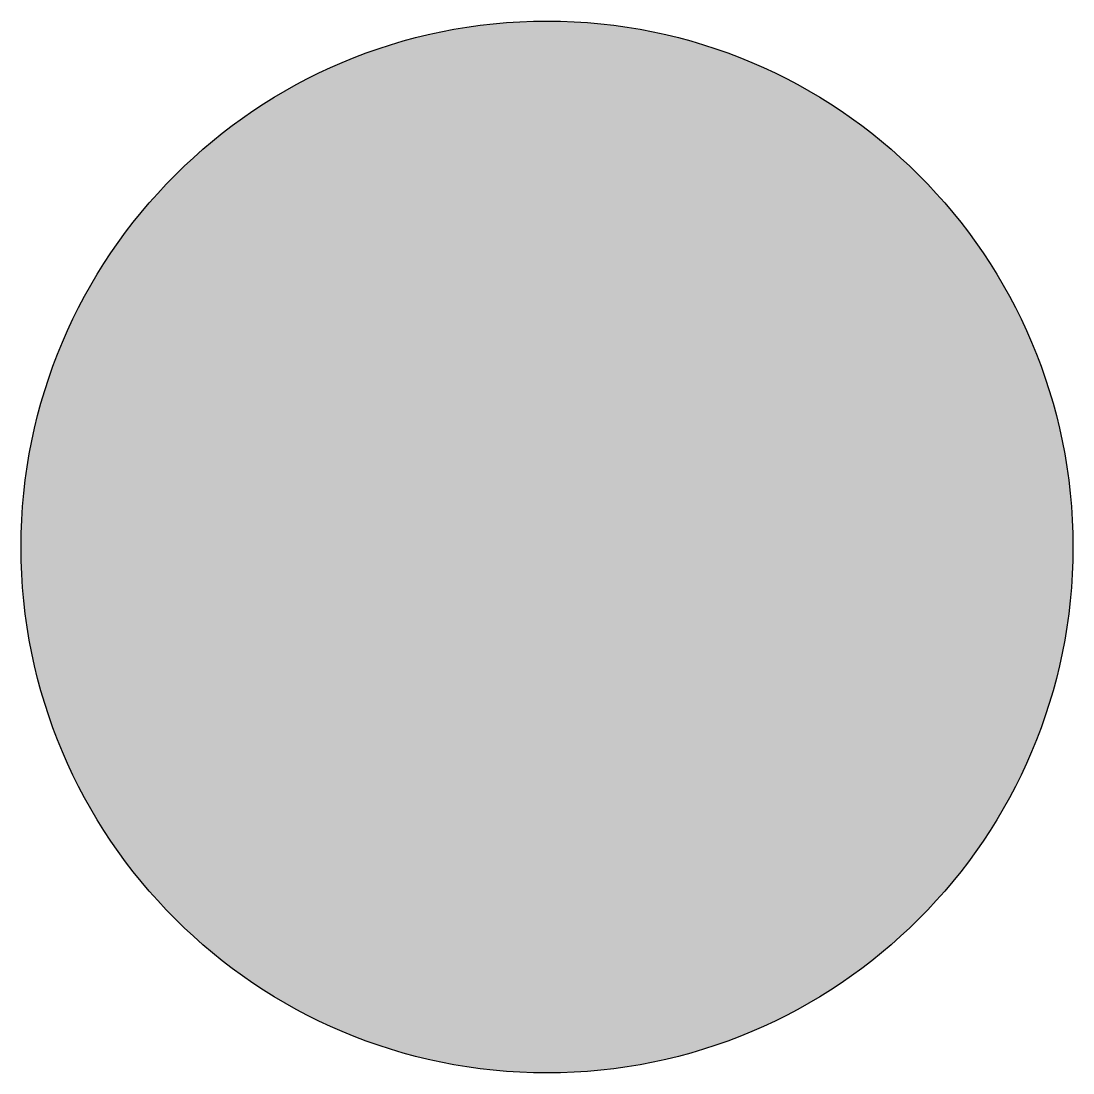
# Model space of a CAD drawing. Header units: inches. Extents: x -0.496 to 0.496, y -0.496 to 0.496.
import ezdxf

# ---------------------------------------------------------------- set-up
doc = ezdxf.new("R2010")
doc.units = ezdxf.units.IN
doc.header["$MEASUREMENT"] = 0

msp = doc.modelspace()

# ---------------------------------------------------------------- hatches: boundary and pattern name
h = msp.add_hatch(color=1)
h.dxf.hatch_style = 1
h.paths.add_polyline_path([(-0.49647, 0, 1), (0.49647, 0, 1)])

# ---------------------------------------------------------------- linework, layer by layer
at = {"color": 1}
msp.add_circle((0, 0), 0.49647, dxfattribs=at)

doc.saveas('drawing.dxf')
